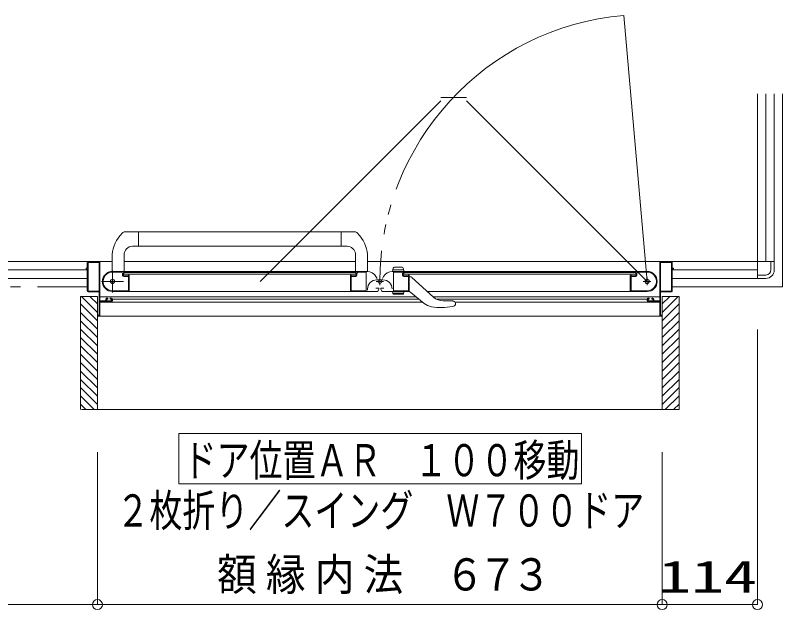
# Model space of a CAD drawing. Units: millimetres on the paper. Extents: x -305 to 305, y -152 to 152.
# Drawn here: x -202.65 to -156.93, y -23.18 to 12.25 of the extents above; entities that cross this region are included whole.
import ezdxf
from ezdxf.enums import TextEntityAlignment as Align

# ---------------------------------------------------------------- set-up
doc = ezdxf.new("R2010")
doc.units = ezdxf.units.MM
doc.linetypes.add('LONG_CHAIN', pattern=[21, 18, -1, 1, -1])
doc.linetypes.add('LONG_DOUBLE_CHAIN', pattern=[21.8, 18, -1, 0.6, -0.6, 0.6, -1])
doc.layers.add('0-0_0', color=7, linetype='Continuous', lineweight=9)
doc.layers.add('0-1_VIEW0001', color=7, linetype='Continuous', lineweight=9)
doc.styles.add('ＭＳ ゴシック', font='')
doc.styles.get('ＭＳ ゴシック').set_extended_font_data('MS Gothic')

# ---------------------------------------------------------------- blocks, each defined once
blk = doc.blocks.new('_ORIGIN')
at = {"layer": '0-0_0'}
blk.add_line((0, 0), (-1, 0), dxfattribs=at)
blk.add_circle((0, 0), 0.5, dxfattribs=at)

msp = doc.modelspace()

# ---------------------------------------------------------------- linework, layer by layer
at = {"layer": '0-1_VIEW0001', "linetype": 'LONG_DOUBLE_CHAIN'}
for p, q in [((-166.397, 12.253), (-165.009, -3.611)), ((-177.296, 7.349), (-175.77, 7.349)), ((-156.934, 7.574), (-156.934, -3.926)), ((-188.056, -3.611), (-177.296, 7.149)), ((-165.009, -3.611), (-175.77, 7.149)), ((-244.934, -3.926), (-198.359, -3.926)), ((-163.509, -3.926), (-156.934, -3.926))]:
    msp.add_line(p, q, dxfattribs=at)
at = {"layer": '0-1_VIEW0001'}
for p, q in [((-158.434, -3.426), (-158.434, 7.574)), ((-157.934, -2.426), (-157.934, 7.574)), ((-157.434, -2.426), (-157.434, 7.574)), ((-157.434, 7.574), (-157.434, -2.426)), ((-196.423, -0.888), (-196.238, -0.689)), ((-195.309, -0.661), (-196.169, -0.661)), ((-195.309, -0.661), (-182.374, -0.661)), ((-195.309, -1.516), (-195.309, -0.661)), ((-183.235, -1.516), (-183.235, -0.661)), ((-182.122, -0.887), (-182.305, -0.689)), ((-195.309, -1.516), (-195.664, -1.516)), ((-195.309, -1.511), (-183.235, -1.511)), ((-183.235, -1.516), (-182.88, -1.516)), ((-196.884, -2.184), (-196.887, -3.001)), ((-196.164, -2.016), (-196.164, -3.011)), ((-182.385, -1.947), (-182.385, -3.001)), ((-181.66, -2.184), (-181.657, -3.001)), ((-198.359, -2.476), (-198.359, -2.811)), ((-198.314, -2.486), (-198.314, -4.166)), ((-198.311, -2.426), (-196.885, -2.426)), ((-197.674, -2.471), (-198.299, -2.471)), ((-197.659, -4.166), (-197.659, -2.486)), ((-197.609, -4.746), (-197.609, -2.451)), ((-196.159, -2.426), (-182.385, -2.426)), ((-157.434, -2.426), (-181.659, -2.426)), ((-181.659, -2.426), (-163.559, -2.426)), ((-164.259, -4.746), (-164.259, -2.451)), ((-164.209, -4.166), (-164.209, -2.486)), ((-164.194, -2.471), (-163.569, -2.471)), ((-163.554, -2.486), (-163.554, -4.166)), ((-163.509, -2.476), (-163.509, -2.811)), ((-157.834, -2.426), (-157.434, -2.426)), ((-157.634, -2.426), (-157.634, -2.926)), ((-157.434, -2.426), (-157.434, -2.926)), ((-198.359, -2.926), (-243.434, -2.926)), ((-198.434, -2.836), (-198.434, -2.856)), ((-198.374, -2.826), (-198.424, -2.826)), ((-198.424, -2.866), (-198.374, -2.866)), ((-198.359, -2.881), (-198.359, -4.176)), ((-195.874, -3.011), (-196.859, -3.011)), ((-196.329, -3.056), (-196.859, -3.056)), ((-196.254, -3.246), (-196.254, -3.131)), ((-196.209, -3.226), (-196.209, -3.101)), ((-196.184, -3.176), (-196.184, -3.076)), ((-182.359, -3.076), (-196.184, -3.076)), ((-182.359, -3.176), (-196.184, -3.176)), ((-195.881, -3.074), (-195.867, -3.066)), ((-182.684, -3.026), (-195.859, -3.026)), ((-195.859, -3.053), (-195.859, -3.026)), ((-182.684, -3.026), (-182.684, -3.053)), ((-182.677, -3.066), (-182.663, -3.074)), ((-182.669, -3.011), (-181.683, -3.011)), ((-182.359, -3.076), (-182.359, -3.176)), ((-182.334, -3.101), (-182.334, -3.226)), ((-182.294, -3.131), (-182.294, -3.246)), ((-181.769, -3.056), (-182.219, -3.056)), ((-181.754, -4.151), (-181.754, -3.071)), ((-179.199, -3.011), (-180.186, -3.011)), ((-180.184, -3.011), (-180.132, -2.817)), ((-179.51, -2.911), (-180.157, -2.911)), ((-180.114, -4.151), (-180.114, -3.071)), ((-180.099, -3.056), (-179.649, -3.056)), ((-180.059, -2.761), (-179.608, -2.761)), ((-179.574, -3.131), (-179.574, -3.246)), ((-179.484, -3.011), (-179.536, -2.817)), ((-179.534, -3.101), (-179.534, -3.226)), ((-179.509, -3.076), (-165.684, -3.076)), ((-179.509, -3.076), (-179.509, -3.176)), ((-179.509, -3.176), (-165.684, -3.176)), ((-179.192, -3.066), (-179.206, -3.074)), ((-179.184, -3.026), (-166.009, -3.026)), ((-179.184, -3.026), (-179.184, -3.053)), ((-166.009, -3.053), (-166.009, -3.026)), ((-165.988, -3.074), (-166.002, -3.066)), ((-165.994, -3.011), (-165.009, -3.011)), ((-165.684, -3.176), (-165.684, -3.076)), ((-165.659, -3.226), (-165.659, -3.101)), ((-165.614, -3.246), (-165.614, -3.131)), ((-165.539, -3.056), (-165.009, -3.056)), ((-163.509, -2.881), (-163.509, -4.176)), ((-158.434, -2.926), (-163.509, -2.926)), ((-163.494, -2.826), (-163.444, -2.826)), ((-163.444, -2.866), (-163.494, -2.866)), ((-163.434, -2.836), (-163.434, -2.856)), ((-158.434, -3.426), (-158.434, -3.026)), ((-198.359, -3.426), (-243.434, -3.426)), ((-243.434, -3.426), (-198.359, -3.426)), ((-195.919, -3.321), (-196.179, -3.321)), ((-195.934, -3.276), (-196.159, -3.276)), ((-195.909, -4.151), (-195.909, -3.331)), ((-195.888, -3.236), (-195.894, -3.236)), ((-195.867, -3.247), (-195.881, -3.238)), ((-195.859, -4.201), (-195.859, -3.26)), ((-182.684, -4.211), (-182.684, -3.26)), ((-182.663, -3.238), (-182.677, -3.247)), ((-182.649, -3.236), (-182.655, -3.236)), ((-182.634, -3.336), (-182.634, -4.151)), ((-182.369, -3.321), (-182.619, -3.321)), ((-182.384, -3.276), (-182.609, -3.276)), ((-181.088, -3.441), (-181.163, -3.311)), ((-181.124, -3.517), (-180.744, -3.517)), ((-180.78, -3.441), (-180.705, -3.311)), ((-179.499, -3.321), (-179.249, -3.321)), ((-179.484, -3.276), (-179.259, -3.276)), ((-179.234, -3.336), (-179.234, -4.151)), ((-179.219, -3.236), (-179.213, -3.236)), ((-179.206, -3.238), (-179.192, -3.247)), ((-179.184, -3.26), (-179.184, -4.201)), ((-179.184, -3.336), (-179.093, -3.336)), ((-179.022, -3.366), (-177.734, -4.544)), ((-166.009, -4.201), (-166.009, -3.26)), ((-166.002, -3.247), (-165.988, -3.238)), ((-165.98, -3.236), (-165.974, -3.236)), ((-165.959, -4.151), (-165.959, -3.331)), ((-165.949, -3.321), (-165.689, -3.321)), ((-165.934, -3.276), (-165.709, -3.276)), ((-158.434, -3.426), (-163.509, -3.426)), ((-163.509, -3.426), (-158.434, -3.426)), ((-157.934, -3.226), (-158.434, -3.226)), ((-158.434, -3.426), (-157.934, -3.426)), ((-181.664, -4.137), (-181.664, -4.057)), ((-181.019, -4.006), (-181.169, -4.006)), ((-180.994, -4.061), (-180.994, -4.031)), ((-180.874, -4.061), (-180.874, -4.031)), ((-180.849, -4.006), (-180.699, -4.006)), ((-198.759, -11.251), (-198.759, -4.501)), ((-197.76, -4.501), (-198.759, -4.501)), ((-197.759, -5.451), (-198.709, -4.501)), ((-198.309, -4.226), (-197.674, -4.226)), ((-198.299, -4.181), (-197.674, -4.181)), ((-197.759, -4.951), (-198.209, -4.501)), ((-197.759, -11.251), (-197.759, -4.501)), ((-197.659, -4.241), (-197.659, -5.611)), ((-178.764, -4.533), (-197.609, -4.533)), ((-196.933, -4.161), (-195.919, -4.161)), ((-196.86, -4.211), (-182.684, -4.211)), ((-182.715, -4.211), (-181.145, -4.211)), ((-182.624, -4.161), (-181.764, -4.161)), ((-179.154, -4.211), (-180.724, -4.211)), ((-179.51, -4.311), (-180.157, -4.311)), ((-180.117, -4.361), (-179.551, -4.361)), ((-179.244, -4.161), (-180.104, -4.161)), ((-179.484, -4.211), (-179.517, -4.335)), ((-178.289, -4.925), (-179.184, -4.186)), ((-165.009, -4.211), (-178.098, -4.211)), ((-164.259, -4.533), (-177.746, -4.533)), ((-164.936, -4.161), (-165.949, -4.161)), ((-164.209, -4.241), (-164.209, -5.611)), ((-163.569, -4.181), (-164.194, -4.181)), ((-163.559, -4.226), (-164.194, -4.226)), ((-164.109, -11.251), (-164.109, -4.501)), ((-164.109, -5.451), (-163.159, -4.501)), ((-164.109, -4.951), (-163.659, -4.501)), ((-197.759, -5.951), (-198.759, -4.951)), ((-197.609, -5.661), (-197.609, -4.826)), ((-178.38, -4.85), (-197.609, -4.85)), ((-197.274, -4.761), (-197.594, -4.761)), ((-197.594, -4.811), (-196.909, -4.811)), ((-197.259, -4.661), (-197.259, -4.746)), ((-197.214, -4.746), (-197.214, -4.676)), ((-197.154, -4.611), (-197.209, -4.611)), ((-197.199, -4.661), (-197.154, -4.661)), ((-196.929, -4.761), (-197.199, -4.761)), ((-197.139, -4.646), (-197.139, -4.626)), ((-196.989, -4.626), (-196.989, -4.646)), ((-196.909, -4.611), (-196.974, -4.611)), ((-196.974, -4.661), (-196.929, -4.661)), ((-196.914, -4.676), (-196.914, -4.746)), ((-196.859, -4.761), (-196.859, -4.661)), ((-178.594, -4.673), (-196.859, -4.673)), ((-165.009, -4.673), (-177.549, -4.673)), ((-177.151, -4.77), (-176.631, -4.77)), ((-176.47, -4.832), (-176.468, -4.834)), ((-164.259, -4.85), (-176.434, -4.85)), ((-176.434, -4.908), (-176.434, -4.99)), ((-165.009, -4.761), (-165.009, -4.661)), ((-164.959, -4.611), (-164.894, -4.611)), ((-164.274, -4.811), (-164.959, -4.811)), ((-164.954, -4.676), (-164.954, -4.746)), ((-164.894, -4.661), (-164.939, -4.661)), ((-164.939, -4.761), (-164.669, -4.761)), ((-164.879, -4.626), (-164.879, -4.646)), ((-164.729, -4.646), (-164.729, -4.626)), ((-164.714, -4.611), (-164.659, -4.611)), ((-164.669, -4.661), (-164.714, -4.661)), ((-164.654, -4.746), (-164.654, -4.676)), ((-164.609, -4.661), (-164.609, -4.746)), ((-164.594, -4.761), (-164.274, -4.761)), ((-164.259, -5.661), (-164.259, -4.826)), ((-164.109, -5.951), (-163.109, -4.951)), ((-197.759, -6.451), (-198.759, -5.451)), ((-176.598, -5.104), (-176.482, -5.06)), ((-176.448, -5.033), (-176.482, -5.06)), ((-176.448, -5.033), (-176.447, -5.033)), ((-164.109, -6.451), (-163.109, -5.451)), ((-197.674, -5.626), (-197.744, -5.626)), ((-197.744, -5.676), (-197.624, -5.676)), ((-164.259, -5.676), (-197.609, -5.676)), ((-164.124, -5.676), (-164.244, -5.676)), ((-164.194, -5.626), (-164.124, -5.626)), ((-197.759, -6.951), (-198.759, -5.951)), ((-164.109, -6.951), (-163.109, -5.951)), ((-197.759, -7.451), (-198.759, -6.451)), ((-164.109, -7.451), (-163.109, -6.451)), ((-158.434, -6.467), (-158.434, -22.875)), ((-197.759, -7.951), (-198.759, -6.951)), ((-164.109, -7.951), (-163.109, -6.951)), ((-197.759, -8.451), (-198.759, -7.451)), ((-164.109, -8.451), (-163.109, -7.451)), ((-197.759, -8.951), (-198.759, -7.951)), ((-164.109, -8.951), (-163.109, -7.951)), ((-197.759, -9.451), (-198.759, -8.451)), ((-164.109, -9.451), (-163.109, -8.451)), ((-197.759, -9.951), (-198.759, -8.951)), ((-164.109, -9.951), (-163.109, -8.951)), ((-197.759, -10.446), (-198.759, -9.446)), ((-164.109, -10.446), (-163.109, -9.446)), ((-197.759, -10.941), (-198.759, -9.941)), ((-164.109, -10.941), (-163.109, -9.941)), ((-197.944, -11.251), (-198.759, -10.436)), ((-163.925, -11.251), (-163.109, -10.436)), ((-198.439, -11.251), (-198.759, -10.931)), ((-163.43, -11.251), (-163.109, -10.931)), ((-198.708, -11.251), (-163.109, -11.251)), ((-192.909, -15.682), (-192.909, -12.682)), ((-192.909, -12.682), (-168.909, -12.682)), ((-168.909, -15.682), (-168.909, -12.682)), ((-197.759, -13.791), (-197.759, -22.875)), ((-197.759, -13.791), (-197.759, -22.875)), ((-164.109, -13.791), (-164.109, -22.875)), ((-164.109, -13.791), (-164.109, -22.875)), ((-192.909, -15.682), (-168.909, -15.682)), ((-242.834, -22.875), (-198.359, -22.875)), ((-197.159, -22.875), (-164.709, -22.875)), ((-163.509, -22.875), (-159.034, -22.875))]:
    msp.add_line(p, q, dxfattribs=at)
at = {"layer": '0-1_VIEW0001', "linetype": 'LONG_CHAIN'}
for p, q in [((-196.859, -2.961), (-196.859, -4.261)), ((-196.209, -3.611), (-197.509, -3.611)), ((-181.147, -3.611), (-180.722, -3.611)), ((-180.934, -3.824), (-180.934, -3.432)), ((-164.779, -3.611), (-165.239, -3.611)), ((-165.009, -3.841), (-165.009, -3.381))]:
    msp.add_line(p, q, dxfattribs=at)
at = {"layer": '0-1_VIEW0001', "color": 5}
msp.add_line((-164.109, -4.501), (-164.109, -11.251), dxfattribs=at)
at = {"layer": '0-1_VIEW0001'}
for points in [[(-198.309, -2.426), (-244.434, -2.426), (-244.434, 7.574)], [(-179.484, -4.211), (-180.184, -4.211), (-180.15, -4.335)], [(-163.109, -11.251), (-163.109, -4.501), (-164.11, -4.501)], [(-176.57, -4.779), (-176.574, -4.777), (-176.578, -4.776), (-176.582, -4.776), (-176.587, -4.775), (-176.591, -4.774), (-176.595, -4.773), (-176.6, -4.773), (-176.604, -4.772), (-176.608, -4.771), (-176.613, -4.771), (-176.615, -4.771), (-176.617, -4.771), (-176.619, -4.771), (-176.621, -4.77), (-176.623, -4.77), (-176.626, -4.77), (-176.628, -4.77), (-176.63, -4.77), (-176.632, -4.77), (-176.634, -4.77)], [(-176.47, -4.831), (-176.471, -4.831), (-176.472, -4.83), (-176.473, -4.829), (-176.474, -4.828), (-176.475, -4.827), (-176.477, -4.826), (-176.478, -4.825), (-176.479, -4.824), (-176.481, -4.823), (-176.482, -4.822), (-176.484, -4.821), (-176.485, -4.82), (-176.486, -4.819), (-176.488, -4.817), (-176.489, -4.816), (-176.491, -4.815), (-176.492, -4.814), (-176.494, -4.813), (-176.496, -4.812), (-176.499, -4.81), (-176.502, -4.808), (-176.505, -4.806), (-176.508, -4.804), (-176.512, -4.802), (-176.515, -4.8), (-176.519, -4.798), (-176.523, -4.796), (-176.526, -4.795), (-176.53, -4.793), (-176.534, -4.791), (-176.538, -4.79), (-176.541, -4.788), (-176.545, -4.786), (-176.549, -4.785), (-176.553, -4.784), (-176.557, -4.782), (-176.562, -4.781), (-176.566, -4.78), (-176.57, -4.779)], [(-176.434, -4.99), (-176.434, -4.992), (-176.435, -4.995), (-176.435, -4.997), (-176.435, -4.999), (-176.436, -5.001), (-176.436, -5.004), (-176.436, -5.006), (-176.437, -5.008), (-176.437, -5.01), (-176.438, -5.012), (-176.438, -5.015), (-176.439, -5.017), (-176.44, -5.019), (-176.44, -5.021), (-176.441, -5.023), (-176.442, -5.025), (-176.443, -5.027), (-176.445, -5.029), (-176.446, -5.031), (-176.447, -5.033)]]:
    msp.add_lwpolyline(points, dxfattribs=at)
for centre, radius in [((-196.859, -3.611), 0.125), ((-180.934, -3.611), 0.113), ((-165.009, -3.611), 0.125)]:
    msp.add_circle(centre, radius, dxfattribs=at)
at = {"layer": '0-1_VIEW0001', "linetype": 'LONG_DOUBLE_CHAIN'}
msp.add_arc((-165.009, -3.611), 15.925, 95, 180, dxfattribs=at)
at = {"layer": '0-1_VIEW0001'}
for centre, radius, start, end in [((-194.814, -2.191), 2.07, 140.9758, 179.8), ((-196.169, -0.761), 0.1, 90, 133.4724), ((-182.374, -0.761), 0.1, 46.5276, 90), ((-183.729, -2.191), 2.07, 0.2, 39.0581), ((-195.664, -2.016), 0.5, 90, 180), ((-182.88, -2.016), 0.5, 7.9556, 90), ((-198.309, -2.476), 0.05, 90, 180), ((-198.299, -2.486), 0.015, 90, 180), ((-197.674, -2.486), 0.015, 0, 90), ((-197.634, -2.451), 0.025, 0, 90), ((-164.234, -2.451), 0.025, 90, 180), ((-164.194, -2.486), 0.015, 90, 180), ((-163.569, -2.486), 0.015, 0, 90), ((-163.559, -2.476), 0.05, 0, 90), ((-198.424, -2.836), 0.01, 90, 180), ((-198.424, -2.856), 0.01, 180, 270), ((-198.374, -2.811), 0.015, 270, 0), ((-198.374, -2.881), 0.015, 0, 90), ((-196.859, -3.611), 0.6, 90, 270), ((-196.859, -3.611), 0.555, 90, 262.2329), ((-196.329, -3.131), 0.075, 0, 90), ((-196.184, -3.101), 0.025, 90, 180), ((-195.888, -3.061), 0.015, 270, 300.9638), ((-195.874, -3.026), 0.015, 0, 90), ((-195.874, -3.053), 0.015, 300.9638, 0), ((-182.669, -3.026), 0.015, 90, 180), ((-182.669, -3.053), 0.015, 180, 239.0362), ((-182.655, -3.061), 0.015, 239.0362, 270), ((-182.359, -3.101), 0.025, 0, 90), ((-182.219, -3.131), 0.075, 90, 180), ((-181.769, -3.071), 0.015, 0, 90), ((-181.683, -3.611), 0.6, 30, 90), ((-180.186, -3.611), 0.6, 90, 150), ((-180.059, -2.836), 0.075, 90, 165), ((-180.099, -3.071), 0.015, 90, 180), ((-179.649, -3.131), 0.075, 0, 90), ((-179.608, -2.836), 0.075, 15, 90), ((-179.509, -3.101), 0.025, 90, 180), ((-179.213, -3.061), 0.015, 270, 300.9638), ((-179.199, -3.026), 0.015, 0, 90), ((-179.199, -3.053), 0.015, 300.9638, 0), ((-165.994, -3.026), 0.015, 90, 180), ((-165.994, -3.053), 0.015, 180, 239.0362), ((-165.98, -3.061), 0.015, 239.0362, 270), ((-165.684, -3.101), 0.025, 0, 90), ((-165.539, -3.131), 0.075, 90, 180), ((-165.009, -3.611), 0.6, 270, 90), ((-165.009, -3.611), 0.555, 277.7671, 90), ((-163.494, -2.811), 0.015, 180, 270), ((-163.494, -2.881), 0.015, 90, 180), ((-163.444, -2.836), 0.01, 0, 90), ((-163.444, -2.856), 0.01, 270, 0), ((-157.934, -2.926), 0.5, 270, 0), ((-157.934, -2.926), 0.3, 270, 0), ((-196.179, -3.246), 0.075, 180, 270), ((-196.159, -3.226), 0.05, 180, 270), ((-195.934, -3.251), 0.025, 270, 0), ((-195.919, -3.331), 0.01, 0, 90), ((-195.894, -3.251), 0.015, 90, 180), ((-195.888, -3.251), 0.015, 59.0362, 90), ((-195.874, -3.26), 0.015, 0, 59.0362), ((-182.669, -3.26), 0.015, 120.9638, 180), ((-182.655, -3.251), 0.015, 90, 120.9638), ((-182.649, -3.251), 0.015, 0, 90), ((-182.609, -3.251), 0.025, 180, 270), ((-182.619, -3.336), 0.015, 90, 180), ((-182.384, -3.226), 0.05, 270, 0), ((-182.369, -3.246), 0.075, 270, 0), ((-181.124, -4.057), 0.54, 90, 180), ((-180.744, -4.057), 0.54, 0, 90), ((-179.499, -3.246), 0.075, 180, 270), ((-179.484, -3.226), 0.05, 180, 270), ((-179.259, -3.251), 0.025, 270, 0), ((-179.249, -3.336), 0.015, 0, 90), ((-179.219, -3.251), 0.015, 90, 180), ((-179.213, -3.251), 0.015, 59.0362, 90), ((-179.199, -3.26), 0.015, 0, 59.0362), ((-179.093, -3.436), 0.1, 47.5638, 90), ((-165.994, -3.26), 0.015, 120.9638, 180), ((-165.98, -3.251), 0.015, 90, 120.9638), ((-165.974, -3.251), 0.015, 0, 90), ((-165.934, -3.251), 0.025, 180, 270), ((-165.949, -3.331), 0.01, 90, 180), ((-165.709, -3.226), 0.05, 270, 0), ((-165.689, -3.246), 0.075, 270, 0), ((-181.144, -4.061), 0.15, 270, 0), ((-181.019, -4.031), 0.025, 0, 90), ((-180.849, -4.031), 0.025, 90, 180), ((-180.724, -4.061), 0.15, 180, 270), ((-198.309, -4.176), 0.05, 180, 270), ((-198.299, -4.166), 0.015, 180, 270), ((-197.674, -4.166), 0.015, 270, 0), ((-197.674, -4.241), 0.015, 0, 90), ((-196.933, -4.151), 0.01, 262.2329, 270), ((-195.919, -4.151), 0.01, 270, 0), ((-195.869, -4.201), 0.01, 270, 0), ((-182.674, -4.201), 0.01, 180, 270), ((-182.624, -4.151), 0.01, 180, 270), ((-181.764, -4.151), 0.01, 270, 0), ((-180.117, -4.326), 0.035, 195, 270), ((-180.104, -4.151), 0.01, 180, 270), ((-179.551, -4.326), 0.035, 270, 345), ((-179.244, -4.151), 0.01, 270, 0), ((-179.194, -4.201), 0.01, 270, 0), ((-177.151, -3.905), 0.865, 227.5638, 270), ((-165.999, -4.201), 0.01, 180, 270), ((-165.949, -4.151), 0.01, 180, 270), ((-165.109, -4.196), 0.015, 267.3065, 270), ((-164.936, -4.151), 0.01, 270, 277.7671), ((-164.194, -4.166), 0.015, 180, 270), ((-164.194, -4.241), 0.015, 90, 180), ((-163.569, -4.166), 0.015, 270, 0), ((-163.559, -4.176), 0.05, 270, 0), ((-197.594, -4.746), 0.015, 180, 270), ((-197.594, -4.826), 0.015, 90, 180), ((-197.274, -4.746), 0.015, 270, 0), ((-197.209, -4.661), 0.05, 90, 180), ((-197.199, -4.676), 0.015, 90, 180), ((-197.199, -4.746), 0.015, 180, 270), ((-197.154, -4.626), 0.015, 0, 90), ((-197.154, -4.646), 0.015, 270, 0), ((-196.974, -4.626), 0.015, 90, 180), ((-196.974, -4.646), 0.015, 180, 270), ((-196.929, -4.676), 0.015, 0, 90), ((-196.929, -4.746), 0.015, 270, 0), ((-196.909, -4.661), 0.05, 0, 90), ((-196.909, -4.761), 0.05, 270, 0), ((-177.716, -4.23), 0.9, 230.5, 260.7116), ((-176.534, -4.908), 0.1, 0, 48.1897), ((-164.959, -4.661), 0.05, 90, 180), ((-164.959, -4.761), 0.05, 180, 270), ((-164.939, -4.676), 0.015, 90, 180), ((-164.939, -4.746), 0.015, 180, 270), ((-164.894, -4.626), 0.015, 0, 90), ((-164.894, -4.646), 0.015, 270, 0), ((-164.714, -4.626), 0.015, 90, 180), ((-164.714, -4.646), 0.015, 180, 270), ((-164.669, -4.676), 0.015, 0, 90), ((-164.669, -4.746), 0.015, 270, 0), ((-164.659, -4.661), 0.05, 0, 90), ((-164.594, -4.746), 0.015, 180, 270), ((-164.274, -4.746), 0.015, 270, 0), ((-164.274, -4.826), 0.015, 0, 90), ((-177.269, -1.496), 3.67, 260.7116, 280.5453), ((-197.744, -5.641), 0.015, 90, 180), ((-197.744, -5.661), 0.015, 180, 270), ((-197.674, -5.611), 0.015, 270, 0), ((-197.624, -5.661), 0.015, 270, 0), ((-164.244, -5.661), 0.015, 180, 270), ((-164.194, -5.611), 0.015, 180, 270), ((-164.124, -5.641), 0.015, 0, 90), ((-164.124, -5.661), 0.015, 270, 0)]:
    msp.add_arc(centre, radius, start, end, dxfattribs=at)

# ---------------------------------------------------------------- block references
at = {"layer": '0-1_VIEW0001', "xscale": 0.6, "yscale": 0.6}
for p in [(-197.759, -22.875), (-164.109, -22.875), (-158.434, -22.875)]:
    msp.add_blockref('_ORIGIN', p, dxfattribs=at)
at = {"layer": '0-1_VIEW0001', "xscale": 0.6, "yscale": 0.6, "rotation": 180}
for p in [(-197.759, -22.875), (-164.109, -22.875)]:
    msp.add_blockref('_ORIGIN', p, dxfattribs=at)

# ---------------------------------------------------------------- texts
at = {"layer": '0-1_VIEW0001', "style": 'ＭＳ ゴシック'}
for s, width, p in [('ドア位置ＡＲ\u3000１００移動', 0.75, (-192.623, -15.802)), ('２枚折り／スイング\u3000Ｗ７００ドア', 0.75, (-196.623, -18.799)), ('額', 0.9, (-190.623, -22.609)), ('縁', 0.9, (-187.715, -22.609)), ('内', 0.9, (-184.807, -22.609)), ('法', 0.9, (-181.899, -22.609)), ('６', 0.9, (-177.059, -22.609)), ('７', 0.9, (-175.071, -22.609)), ('３', 0.9, (-173.083, -22.609)), ('114', 1.5, (-164.343, -22.745))]:
    msp.add_text(s, height=1.921, dxfattribs=dict(at, width=width)).set_placement(p, align=Align.BOTTOM_LEFT)

doc.saveas('drawing.dxf')
